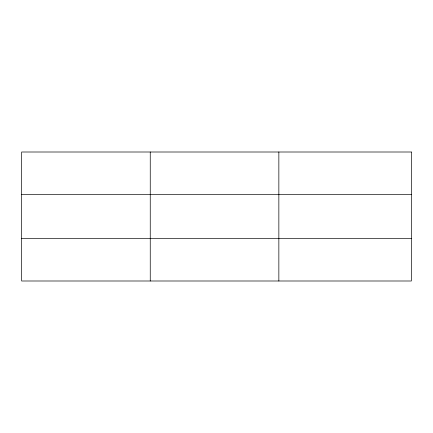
<?xml version="1.0" encoding="UTF-8"?>
<svg xmlns="http://www.w3.org/2000/svg" width="433" height="433" viewBox="0 0 433 433"><rect width="100%" height="100%" fill="white"/><g stroke="black" fill="none" stroke-linecap="round" stroke-linejoin="round"><path stroke-width="0.65" d="M150.251 152.005L150.251 280.995M278.852 152.005L278.852 280.995M21.65 194.574L411.35 194.574M21.65 238.426L411.35 238.426M411.35 152.005L411.35 280.995L21.65 280.995L21.65 152.005L411.35 152.005"/></g></svg>
